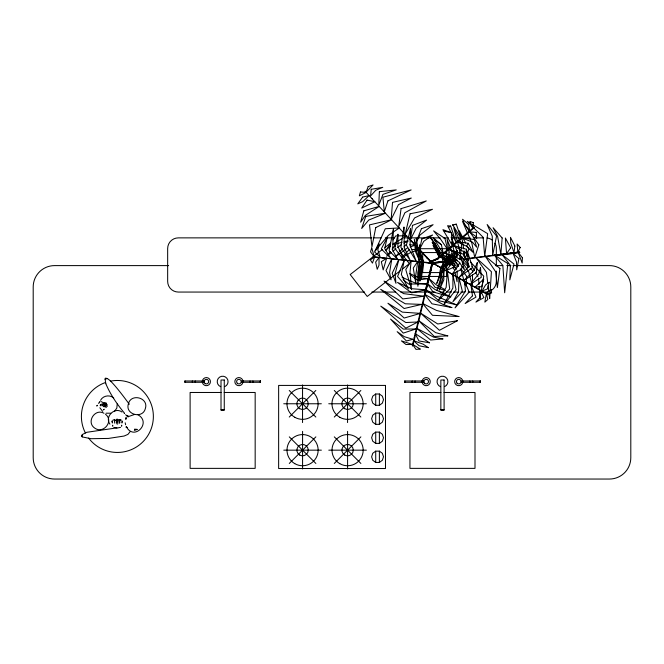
<?xml version="1.0" encoding="UTF-8"?>
<svg xmlns="http://www.w3.org/2000/svg" width="664" height="664" viewBox="0 0 664 664"><rect width="100%" height="100%" fill="white"/><g stroke="black" fill="none" stroke-linecap="round" stroke-linejoin="round"><path stroke-width="1" d="M114.407 420.254L114.366 419.731L116.117 420.461M472.502 274.539L472.469 286.342L468.726 271.916L462.684 262.72M472.511 272.572L472.511 270.605L470.261 268.497M457.222 270.87L457.064 281.719L455.072 272.779M105.551 404.26L105.111 404.409L105.559 404.177M454.093 252.428L453.877 260.213L457.189 253.216M466.203 285.96L466.518 276.166L460.932 268.796M116.706 422.072L116.798 420.295M116.441 422.653L116.3 420.47L116.839 419.54M134.85 429.118L134.344 430.405L137.523 429.367M122.176 420.951L121.952 423.018M119.719 422.047L119.586 423.167L119.918 420.229M121.711 425.192L121.595 426.18L121.67 425.591M122.043 422.213L122.093 421.731M466.012 253.05L466.427 249.241L452.433 245.165L466.012 253.05L468.319 256.719L466.427 249.241M119.918 420.254L119.968 419.731L121.404 420.138M202.445 380.58L202.312 381.634A4.067 4.067 0 0 1 208.098 377.949A4.067 4.067 0 0 1 208.986 384.746A4.067 4.067 0 0 1 202.445 382.68L202.395 382.281M242.883 382.281L242.833 382.68A4.067 4.067 0 0 1 236.293 384.746A4.067 4.067 0 0 1 237.181 377.949A4.067 4.067 0 0 1 242.966 381.634L242.833 380.58M422.279 380.58L422.138 381.634A4.067 4.067 0 0 1 427.923 377.949A4.067 4.067 0 0 1 428.819 384.746A4.067 4.067 0 0 1 422.279 382.68L422.229 382.281M462.717 382.281L462.659 382.68A4.067 4.067 0 0 1 456.118 384.746A4.067 4.067 0 0 1 457.015 377.949A4.067 4.067 0 0 1 462.8 381.634L462.659 380.58M480.421 296.476L480.089 298.509L479.159 286.367M480.919 293.43L483.724 276.149L470.685 262.197M462.019 266.397L461.472 269.385L452.151 274.174L458.434 265.525L459.662 262.703M462.393 264.405L463.497 258.437M463.862 256.445L464.601 252.461M430.305 269.891L424.819 292.633L425.292 293.073L430.787 270.331L430.247 269.949L431.841 263.351M432.322 263.791L430.728 270.389L431.094 269.991L430.247 269.949M409.754 238.957L432.687 263.392L412.734 346.077L412.253 345.645L432.206 262.952L456.118 259.939M456.043 259.574L453.421 267.351L446.05 270.713L454.732 259.79L458.011 253.739L456.699 257.632M465.19 258.786L468.875 249.158L467.489 246.518M103.152 406.683C103.385 405.438 106.431 402.907 105.493 403.77M460.882 259.881L462.111 257.059M463.331 254.237L464.559 251.407M130.044 431.774L127.911 434.405L124.093 436.041L108.456 438.431L90.976 438.705L82.203 436.904L82.419 434.48L86.851 432.281L116.881 427.873M453.089 258.055L451.246 261.442L443.842 269.459L448.383 263.766L457.239 250.436L454.01 256.362M466.543 246.236L468.253 243.281L456.998 241.671L466.543 246.236L472.892 252.187L468.253 243.281M449.91 256.03L445.461 263.558L440.473 267.542L449.843 255.955M97.11 405.571L96.786 406.061L97.359 405.256M98.621 403.471L99.807 401.778M390.673 243.24L385.61 250.602L390.424 246.062M392.922 239.97L395.736 235.878L406.766 235.778L404.127 237.363M100.538 400.292C103.02 395.528 109.842 394.424 113.76 398.043M125.795 419.034L126.741 417.714M99.251 402.625L99.758 401.952M390.249 251.573L386.647 256.229L391.312 252.536M392.05 249.241L396.259 243.804M377.144 248.502L375.168 250.826L385.303 228.74L399.404 227.91L388.357 235.371L378.463 246.958M398.832 252.934L395.57 256.736L407.505 247.879M400.135 251.415L402.741 248.369M404.052 246.85L406.003 244.568M429.45 261.89L437.51 258.396L437.991 258.836L429.699 262.579M457.347 241.347L457.67 241.962L457.347 241.347L437.286 258.645L429.218 262.139M467.224 232.873L467.663 233.354M473.88 227.154L474.262 227.702L473.88 227.154L437.286 258.645L437.767 259.084L474.362 227.594M425.292 293.073L425.093 292.334M463.796 259.267L519.746 252.42L519.273 251.98L465.149 258.802M417.872 322.355L418.353 322.795M510.525 253.241L510.998 253.681L495.103 255.681L494.622 255.242L495.261 255.507M510.973 253.723L510.682 253.059L510.973 253.723L519.746 252.42M494.622 255.242L519.273 251.98M409.447 249.382L401.197 258.18L411.381 252.021M105.368 405.737C108.116 404.177 105.344 404.559 105.717 403.646M105.335 405.754L106.663 404.326L107.319 405.023M103.866 409.472L103.443 409.904L104.182 409.19M105.8 407.613L107.336 406.119M114.424 411.531L116.839 408.061L117.213 403.969M117.644 419.54L116.615 419.424L116.084 420.436M117.96 423.657L117.536 424.072L116.532 423.657M289.247 417.05L315.832 390.473M334.266 417.05L360.851 390.473M289.28 463.455L315.865 436.87M334.299 463.455L360.884 436.87M119.968 419.764C116.723 419.872 118.084 419.465 117.885 422.653M392.864 251.307L395.976 248.842M397.528 247.614L401.413 244.535M382.58 249.349L350.194 274.556L367.242 296.451L400.433 270.605M385.012 247.456L390.681 243.041M402.052 269.352L409.339 263.674L399.247 250.702M136.61 429.218L135.489 429.575L135.107 429.093M102.14 404.924L105.327 403.604M375.716 394.009L372.753 396.167L371.624 399.653L372.753 403.139L375.724 405.297L379.393 405.297L382.356 403.139L383.493 399.645L382.356 396.159L379.385 394.001L375.716 394.009L375.724 405.297M375.716 413.049L372.753 415.207L371.624 418.702L372.753 422.188L375.724 424.346L379.393 424.337L382.356 422.179L383.493 418.693L382.356 415.207L379.385 413.049L375.716 413.049L375.724 424.346M375.716 432.098L372.753 434.256L371.624 437.742L372.753 441.228L375.724 443.386L379.393 443.386L382.356 441.228L383.493 437.742L382.356 434.248L379.385 432.098L375.716 432.098L375.724 443.386M375.716 451.138L372.753 453.296L371.624 456.791L372.753 460.276L375.724 462.434L379.393 462.426L382.356 460.276L383.493 456.782L382.356 453.296L379.385 451.138L375.716 451.138L375.724 462.434M127.936 416.768L134.443 414.485M448.466 227.47L450.665 226.067L456.168 242.385L447.569 225.71L450.665 226.067M392.681 244.236L402.367 238.426M112.922 420.138L114.341 419.731M102.206 405.389C106.057 401.712 105.584 404.326 101.003 401.529M100.496 404.608L105.476 402.757C107.468 403.106 106.373 405.015 105.078 403.455M403.895 243.132L408.144 241.156M429.932 262.33L437.991 258.836M454.682 224.805L456.317 224.175L460.99 238.235L452.69 224.822L456.317 224.175M410.161 246.95L415.49 245.099L409.796 244.775M101.277 405.745L100.305 405.671L100.206 405.123M120.516 427.375L117.171 428.039L113.835 427.375M412.319 251.764L419.822 249.73L411.331 249.448M397.221 243.555L402.027 242.277M403.953 241.762L407.804 240.742M110.772 413.199L106.074 413.207M432.43 262.703L455.33 259.832M459.322 259.333L461.314 259.084M460.111 259.433L462.102 259.184M432.911 263.143L439.634 262.512L439.385 261.823L439.842 262.288L456.807 260.147M432.687 263.392L457.596 260.246M371.84 237.87L178.334 237.87A10.674 10.674 0 0 0 167.66 248.535L167.66 281.387A10.674 10.674 0 0 0 178.334 292.06L364.594 292.06M373.907 237.87L381.153 237.87M385.294 237.87L394.607 237.87M403.919 237.87L440.141 237.87M443.245 237.87L448.416 237.87M451.52 237.87L470.145 237.87M473.249 237.87L483.599 237.87M168.639 265.608L54.539 265.608A21.339 21.339 0 0 0 33.2 286.956L33.2 457.695A21.339 21.339 0 0 0 54.539 479.043L609.461 479.043A21.339 21.339 0 0 0 630.8 457.695L630.8 286.956A21.339 21.339 0 0 0 609.461 265.608L512.998 265.608M495.361 265.608L502.706 265.608M506.773 265.608L510.923 265.608M371.84 292.06L395.644 292.06M400.815 292.06L434.961 292.06M440.141 292.06L444.274 292.06M446.349 292.06L451.52 292.06M453.587 292.06L458.766 292.06M460.833 292.06L464.974 292.06M468.079 292.06L479.458 292.06M481.533 292.06L485.666 292.06A10.674 10.674 0 0 0 488.43 291.695M202.976 381.634L203.757 381.634M241.522 381.634L242.302 381.634M422.81 381.634L423.591 381.634M461.356 381.634L462.136 381.634M221.087 392.474L190.112 392.474L190.112 468.369L255.167 468.369L255.167 392.474L224.191 392.474M440.921 392.474L409.945 392.474L409.945 468.369L475.001 468.369L475.001 392.474L444.017 392.474M283.744 403.762L321.334 403.762M328.755 403.762L366.354 403.762M221.012 409.821L224.266 409.821M440.846 409.821L444.1 409.821M283.777 450.159L321.368 450.159M328.788 450.159L366.387 450.159M127.139 416.062L128.584 416.145M426.471 262.355L373.01 256.819L426.952 262.795L435.169 264.554L488.131 294.783L434.688 264.114L426.471 262.355L426.952 262.795M444.166 231.172L451.412 232.707L452.441 245.597L442.896 229.644L451.412 232.707M125.919 427.151L127.38 427.467M104.016 413.265C94.811 407.978 85.714 422.536 95.027 428.313C103.675 434.115 114.108 420.918 105.501 414.228M445.494 290.566L435.053 287.321L428.537 278.199L436.14 284.74L444.855 289.537M137.697 414.618C152.38 422.545 133.73 441.66 126.276 426.454M402.127 277.32L415.332 283.088L427.541 284.018L408.659 284.001L403.031 279.627M409.597 273.427L418.494 277.685L428.438 278.573L417.448 280.083L410.169 274.589M444.307 257.765L440.207 255.69L448.955 260.62L456.259 268.538L444.307 257.765L448.955 260.62M122.027 412.045C114.64 406.542 104.414 416.768 109.917 424.155M470.784 223.486L467.232 221.336L483.11 237.272L484.72 256.321L487.666 233.662L472.569 224.556M434.372 239.604L441.411 244.833L443.253 253.499L433.119 237.604L441.411 244.833M102.646 411.398L99.866 407.779M126.666 415.44L128.335 416.793M124.218 413.34L124.45 413.572M125.637 414.709L126.749 415.78M519.057 252.204L519.538 252.644M442.456 254.163L442.938 254.602M478.553 289.18L479.034 289.62M464.974 281.461L465.447 281.901M365.565 191.672L365.092 191.232L408.634 238.185M371.691 198.295L372.18 198.743M383.966 211.401L384.464 211.866M444.747 269.974L445.229 270.414M437.933 266.106L438.414 266.546M419.15 261.599L419.623 262.039M397.396 259.35L397.877 259.79M382.788 257.831L383.269 258.271M414.22 337.486L414.701 337.943M462.75 261.483L468.759 267.094M334.266 390.473L360.851 417.05M289.247 390.473L315.832 417.05M334.299 436.87L360.884 463.455M289.28 436.87L315.865 463.455M450.076 262.38L451.512 263.882M453.653 266.131L456.517 269.136M410.003 239.646L432.455 263.641M410.203 239.936L431.974 263.201M468.626 259.998L467.257 258.528L468.269 260.23M124.375 413.049C117.088 404.21 110.44 394.607 105.958 384.016M129.355 404.218C128.019 402.824 101.086 364.47 105.883 383.784M393.561 243.406L395.453 245.838M458.45 265.525L454.11 259.79L458.55 266.505M460.21 269.02L461.314 270.696L465.107 285.072M449.694 262.496L451.263 264.928M452.831 267.368L454.408 269.8M471.838 266.189L474.386 270.447M475.399 272.149L477.947 276.407M452.69 224.822L453.047 225.436M465.638 242.999L459.173 230.682L462.277 239.895L463.655 248.842M451.097 237.181L457.596 252.345M125.645 424.761L125.181 422.794M451.86 241.945L454.126 251.457M103.692 403.455L103.684 403.413M463.962 250.834L465.041 257.79M487.808 283.453L486.43 272.331L476.154 257.848L491.418 271.701L489.683 298.626L489.053 293.563M488.057 285.478L488.804 291.546M112.656 425.591L112.772 426.18L112.614 425.192M114.731 423.167L114.407 420.229M112.15 420.951L112.374 423.018M117.644 419.432L117.686 420.669M112.233 421.731L112.282 422.213M112.183 421.134L112.266 421.964M125.737 417.606L125.903 419.308M478.536 278.266L479.001 284.341M459.729 253.449L459.48 249.457L453.786 227.885L461.604 244.393L460.102 259.425L459.853 255.441M117.686 420.295L117.785 422.072M379.385 394.001L379.393 405.297M379.385 413.049L379.393 424.337M379.385 432.098L379.393 443.386M379.385 451.138L379.393 462.426M496.34 265.99L496.34 248.535A10.674 10.674 0 0 0 494.912 243.198M496.34 271.119L496.34 281.387A10.674 10.674 0 0 1 491.003 290.624M480.031 380.978L480.08 382.281M472.751 380.978L472.751 382.281M469.871 380.978L469.871 382.281M462.675 380.978L462.675 381.634M422.262 380.978L422.262 381.634M415.066 380.978L415.066 382.281M412.195 380.978L412.195 382.281M404.907 380.978L404.907 382.281M347.587 431.368L347.587 468.958M347.554 384.962L347.554 422.561M302.543 384.962L302.543 422.561M302.577 431.368L302.577 468.958M260.205 380.978L260.246 382.281M252.918 380.978L252.918 382.281M250.046 380.978L250.046 382.281M242.85 380.978L242.85 381.634M202.429 380.978L202.429 381.634M195.233 380.978L195.233 382.281M192.361 380.978L192.361 382.281M185.073 380.978L185.073 382.281M117.644 419.764L117.08 418.967L116.798 420.669M487.061 237.961A10.674 10.674 0 0 1 492.165 240.069M110.365 381.161A35.98 35.98 0 0 1 151.234 404.26A35.98 35.98 0 0 1 134.493 448.117A35.98 35.98 0 0 1 88.627 438.091M85.415 432.969A35.98 35.98 0 0 1 105.493 382.497M220.68 386.689A5.42 5.42 0 0 1 218.265 378.43A5.42 5.42 0 0 1 226.864 378.231A5.42 5.42 0 0 1 224.83 386.589M440.514 386.689A5.42 5.42 0 0 1 438.091 378.43A5.42 5.42 0 0 1 446.689 378.231A5.42 5.42 0 0 1 444.664 386.589M452.923 274.979L452.889 287.952L443.793 304.776L456.077 289.761L452.923 274.979M419.93 267.351L419.864 281.113L420.827 268.455L422.022 261.906L419.93 267.351M379.069 257.458L379.011 265.143L377.21 269.302L375.65 262.089L379.069 257.458M397.968 234.276L397.877 246.302L404.027 260.338L394.848 248.353L397.968 234.276M82.17 435.609L82.361 436.829L81.44 435.883L82.436 434.605L82.17 435.609M421.499 268.19L421.3 278.556L423.74 262.081L421.499 268.19M444.025 269.567L443.784 279.917L439.244 290.292L442.465 279.851L444.025 269.567M410.493 228.856L410.045 245.24L416.278 261.301L406.393 245.199L410.493 228.856M458.94 277.71L458.534 291.878L452.939 301.655L462.434 291.554L458.94 277.71M393.403 229.113L392.648 250.12L397.661 259.375L389.121 250.768L393.403 229.113M510.367 265.392L509.819 279.868L513.986 264.056L502.034 254.586L510.367 265.392M379.36 191.68L378.771 205.284L382.945 194.361L396.242 189.887L379.36 191.68M522.377 257.757L522.153 263.027L518.044 252.129L522.377 257.757M440.655 267.65L440.199 275.701L436.754 283.47L439.518 274.954L440.655 267.65M419.017 269.285L417.897 286.234L417.747 272.829L420.121 261.707L419.017 269.285M502.158 237.961L500.88 254.287L497.585 236.326L493.103 227.735L502.158 237.961M447.42 271.493L446.15 287.354L438.215 300.518L449.702 289.006L447.42 271.493M392.532 202.387L391.129 219.568L398.433 204.695L411.306 198.046L392.532 202.387M477.333 262.537L476.403 272.456L463.596 280.673L473.889 270.663L477.333 262.537M449.096 252.096L448.258 260.919L452.118 252.154L447.071 239.214L449.096 252.096M371.234 189.29L370.57 195.955L375.841 190.211L382.738 187.339L371.234 189.29M411.182 260.778L410.02 272.024L411.58 289.637L405.779 269.601L411.182 260.778M507.844 263.508L504.673 292.766L502.847 265.459L494.331 255.117L507.844 263.508M473.332 222.731L472.726 228.142L469.846 221.353L473.332 222.731M442.324 268.273L440.697 282.117L436.929 290.425L440.979 277.237L442.324 268.273M128.418 403.745C124.741 414.651 142.702 419.357 145.333 408.609C149.01 397.703 131.049 392.988 128.418 403.745M401.056 208.637L398.715 226.598L404.899 212.746L426.271 200.935L401.056 208.637M514.866 246.012L514.002 252.635L510.765 242.999L510.475 237.347L514.866 246.012M499.917 268.422L497.377 287.562L495.834 272.024L485.035 255.897L499.917 268.422M417.747 261.458L415.664 275.992L415.764 283.354L413.274 268.015L417.747 261.458M412.518 225.395L410.393 239.654L416.187 228.233L426.612 220.058L412.518 225.395M480.753 291.147L479.765 297.812L475.914 302.112L483.907 297.621L480.753 291.147M403.994 227.171L400.857 247.29L410.194 260.338L404.285 247.647L403.994 227.171M391.835 258.777L389.585 272.613L391.071 279.785L386.016 270.555L391.835 258.777M486.38 293.621L484.844 302.145L487.799 299.505L486.38 293.621M518.908 258.587L516.716 269.833L516.509 261.973L513.172 253.623L518.908 258.587M375.741 227.603L371.94 246.809L369.508 224.888L391.71 219.693L375.741 227.603M379.019 244.02L377.849 249.938L380.098 256.885L374.562 251.955L379.019 244.02M496.564 236.019L492.646 255.325L492.248 236.118L487.144 224.515L496.564 236.019M404.326 260.072L401.346 274.506L408.451 288.973L397.57 276.44L404.326 260.072M387.145 237.845L384.705 248.618L390.781 258.329L381.269 248.942L387.145 237.845M421.93 238.882L419.523 249.407L423.715 241.364L432.621 234.99L421.93 238.882M410.095 213.783L405.181 234.077L414.552 217.966L432.48 209.285L410.095 213.783M483.699 279.137L481.757 286.665L475.001 287.155L483.699 279.137M398.881 259.508L395.072 273.858L395.976 283.329L392.192 273.219L398.881 259.508M489.26 282.3L487.484 288.873L482.014 291.139L485.591 284.897L489.26 282.3M363.814 210.853L360.635 222.199L365.366 215.377L379.252 206.38L363.814 210.853M480.504 267.6L478.678 274.107L470.145 284.399L481.226 277.369L480.504 267.6M386.614 258.238L383.194 269.924L381.327 261.707L386.614 258.238M360.477 191.971L359.34 195.838L366.179 192.411L360.477 191.971M371.724 247.954L370.529 251.839L374.38 256.968L371.724 247.954M478.827 244.817L474.743 257.582L471.855 243.099L462.542 221.494L478.827 244.817M387.95 200.86L384.307 211.774L382.921 197.2L411.157 189.937L387.95 200.86M365.764 216.373L361.681 228.466L368.694 220.074L385.601 213.169L365.764 216.373M374.687 257.001L372.421 263.11L370.379 259.898L374.687 257.001M368.205 186.559L366.03 192.245L373.068 184.957L368.205 186.559M421.433 228.69L414.958 245.041L419.963 235.064L433.094 224.689L421.433 228.69M520.186 247.498L517.837 252.146L517.115 243.962L520.186 247.498M452.972 253.748L446.606 264.936L442.075 268.455L446.241 263.641L452.972 253.748M465.389 291.098L455.039 307.888L469.133 292.135L464.725 281.32L465.389 291.098M367.018 200.105L361.731 208.056L374.869 201.698L367.018 200.105M105.302 378.264L104.937 379.534L106.904 378.48L105.302 378.264M510.674 247.813L506.566 253.573L505.37 237.994L510.674 247.813M362.652 197.092L357.796 203.856L362.66 201.673L369.142 195.573L362.652 197.092M468.045 267.351L458.534 277.801L472.627 267.443L467.722 252.403L468.045 267.351M426.844 257.225L427.093 257.914L426.844 257.225M442.531 254.08L442.78 254.768L442.531 254.08M472.461 295.837L465.149 303.548L475.972 297.107L470.975 285.229L472.461 295.837M105.9 405.09L105.095 405.928L106.655 404.318L105.9 405.09M105.053 406.069L104.157 406.841L105.086 406.036M491.103 289.479L486.089 293.447L491.626 292.998L491.103 289.479M457.438 320.704L439.435 330.307L420.179 312.835L437.767 323.982L457.438 320.704M417.971 321.965L405.853 328.149L380.771 306.146L405.812 322.53L417.971 321.965M415.813 328.979L403.264 333.112L390.548 319.093L403.305 329.095L415.813 328.979M420.453 313.383L404.16 318.039L387.925 303.249L402.342 312.13L420.453 313.383M412.867 339.271L406.468 340.981L397.163 331.676L404.26 336.673L412.867 339.271M421.74 304.402L404.144 308.519L380.663 289.296L405.281 303.78L421.74 304.402M425.724 289.819L411.58 292.857L397.528 282.457L411.705 288.707L425.724 289.819M424.18 296.244L402.791 298.924L384.041 281.055L403.604 293.629L424.18 296.244M442.88 338.914L430.637 340.043L416.477 328.182L433.658 337.146L442.88 338.914M420.163 349.048L415.954 349.38L412.593 344.292L420.163 349.048M447.793 335.868L434.289 336.465L418.361 320.355L435.667 332.656L447.793 335.868M412.543 344.483L406.028 344.533L401.388 340.864L412.543 344.483M446.598 248.701L418.851 248.701L418.851 276.448L446.598 276.448L446.598 248.701M442.739 252.561L422.719 252.561L422.719 272.58L442.739 272.58L442.739 252.561M224.266 380.007L221.012 380.007L221.012 410.161L224.266 410.161L224.266 380.007M444.1 380.007L440.846 380.007L440.846 410.161L444.1 410.161L444.1 380.007M203.757 380.978L184.775 380.978L184.775 382.281L203.757 382.281L203.757 380.978M260.504 380.978L241.522 380.978L241.522 382.281L260.504 382.281L260.504 380.978M423.591 380.978L404.608 380.978L404.608 382.281L423.591 382.281L423.591 380.978M480.338 380.978L461.356 380.978L461.356 382.281L480.338 382.281L480.338 380.978M385.493 385.419L278.639 385.419L278.639 468.527L385.493 468.527L385.493 385.419M458.907 316.537L432.48 315.292L422.462 303.357L436.397 310.387L458.907 316.537M476.329 232.392L469.498 231.91L475.731 236.359L476.636 238.666L476.329 232.392M474.337 239.53L461.953 237.911L472.453 242.136L476.669 247.182L474.337 239.53M429.508 342.798L418.918 340.939L415.174 333.585L429.508 342.798M451.835 307.565L431.998 303.813L424.653 294.285L442.539 304.195L451.835 307.565M428.338 347.646L419.1 345.753L413.473 340.649L423.192 344.184L428.338 347.646M442.68 257.69L439.286 256.918L441.834 257.923L449.52 265.019L442.68 257.69M456.176 304.734L438.746 300.651L425.823 289.446L434.945 295.472L456.176 304.734M450.765 296.833L433.011 291.944L427.243 283.545L434.986 289.512L450.765 296.833M447.42 256.57L441.767 254.785L447.113 257.765L456.558 266.305L447.42 256.57M463.505 254.221L448.665 249.34L461.156 256.246L469.597 266.911L463.505 254.221M461.571 259.773L444.266 252.635L459.305 262.222L464.443 269.858L461.571 259.773M444.888 238.393L433.609 230.873L440.597 239.181L447.752 249.631L444.888 238.393M468.576 224.415L462.576 219.278L464.393 224.075L469.722 230.723L468.576 224.415M435.302 243.729L429.799 236.575L441.635 254.893L435.302 243.729M437.8 249.921L432.181 242.31L440.332 256.013L437.8 249.921M436.256 250.262L433.086 245.472L439.153 257.026L436.256 250.262M419.922 261.682L415.382 251.457L414.336 239.306L416.486 250.934L419.922 261.682M423.541 262.056L420.237 253.988L419.49 244.867L421.134 254.42L423.541 262.056M421.897 262.189L416.892 247.938L416.162 238.144L418.893 252.835L421.897 262.189M205.234 383.609A2.291 2.291 0 0 0 208.662 381.634A2.291 2.291 0 0 0 205.234 379.65A2.291 2.291 0 0 0 205.234 383.609M237.28 383.252A2.291 2.291 0 0 0 241.115 382.223A2.291 2.291 0 0 0 238.31 379.418A2.291 2.291 0 0 0 237.28 383.252M424.587 383.252A2.291 2.291 0 0 0 428.421 382.223A2.291 2.291 0 0 0 425.616 379.418A2.291 2.291 0 0 0 424.587 383.252M457.114 383.252A2.291 2.291 0 0 0 460.949 382.223A2.291 2.291 0 0 0 458.143 379.418A2.291 2.291 0 0 0 457.114 383.252M339.794 463.655A15.579 15.579 0 0 0 363.175 450.159A15.579 15.579 0 0 0 339.794 436.663A15.579 15.579 0 0 0 339.794 463.655M344.74 455.089A5.685 5.685 0 0 0 353.281 450.159A5.685 5.685 0 0 0 344.74 445.237A5.685 5.685 0 0 0 344.74 455.089M294.75 417.258A15.579 15.579 0 0 0 318.122 403.762A15.579 15.579 0 0 0 294.75 390.266A15.579 15.579 0 0 0 294.75 417.258M299.696 408.692A5.685 5.685 0 0 0 308.229 403.762A5.685 5.685 0 0 0 299.696 398.832A5.685 5.685 0 0 0 299.696 408.692M339.76 417.258A15.579 15.579 0 0 0 363.133 403.762A15.579 15.579 0 0 0 339.76 390.266A15.579 15.579 0 0 0 339.76 417.258M344.707 408.692A5.685 5.685 0 0 0 353.248 403.762A5.685 5.685 0 0 0 344.707 398.832A5.685 5.685 0 0 0 344.707 408.692M294.783 463.655A15.579 15.579 0 0 0 318.156 450.159A15.579 15.579 0 0 0 294.783 436.663A15.579 15.579 0 0 0 294.783 463.655M299.73 455.089A5.685 5.685 0 0 0 308.262 450.159A5.685 5.685 0 0 0 299.73 445.237A5.685 5.685 0 0 0 299.73 455.089"/></g></svg>
